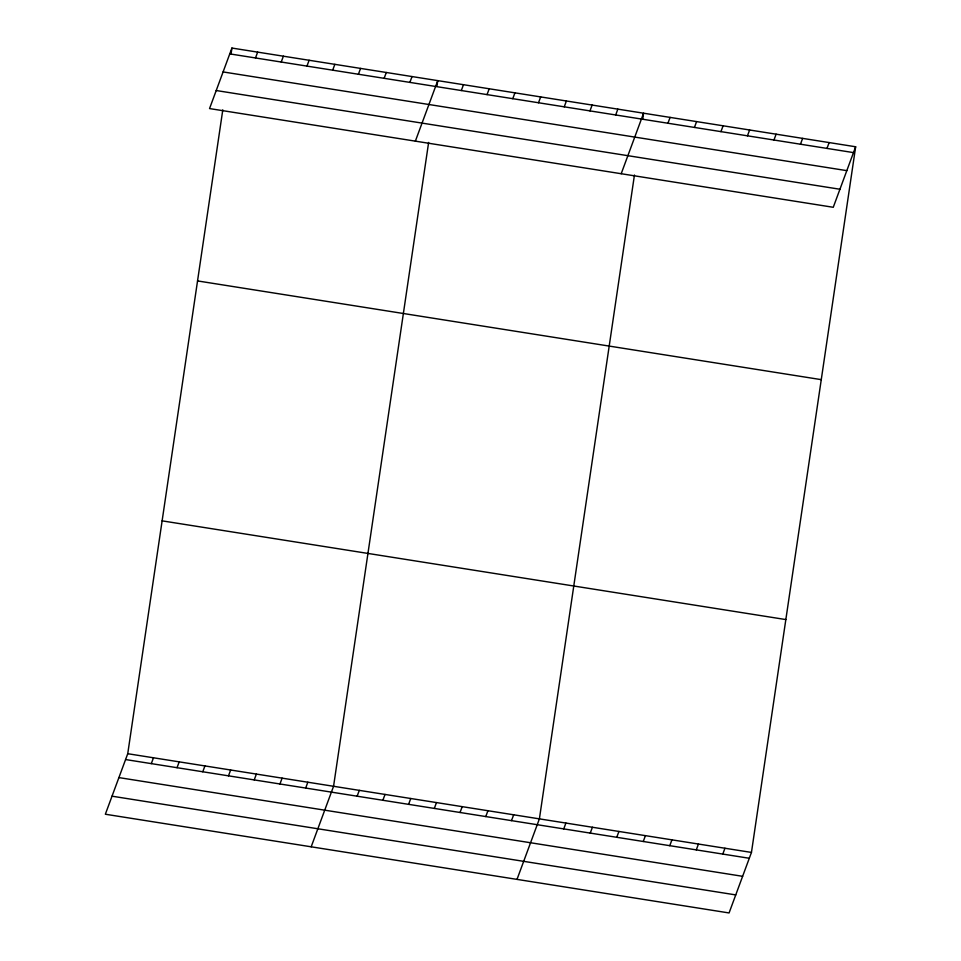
<?xml version="1.0" encoding="UTF-8"?>
<svg xmlns="http://www.w3.org/2000/svg" width="961" height="961" viewBox="0 0 961 961"><rect width="100%" height="100%" fill="white"/><g stroke="black" fill="none" stroke-linecap="round" stroke-linejoin="round"><path stroke-width="1.44" d="M855.65 146.769L833.259 207.288L209.546 108.569L231.925 48.05L855.65 146.769L751.454 852.431L729.075 912.95L105.35 814.231L127.741 753.712L222.796 109.866M231.084 53.804L231.925 48.05M428.63 142.444L333.563 786.29L311.184 846.809M436.907 86.382L437.76 80.628L415.368 141.147M634.452 175.022L539.397 818.868L517.006 879.387M642.729 118.96L643.582 113.206L621.202 173.725M255.494 57.96L257.656 52.122M281.225 62.033L283.387 56.194M306.955 66.105L309.118 60.267M332.686 70.177L334.836 64.339M358.405 74.249L360.567 68.411M384.136 78.322L386.298 72.483M151.309 763.623L153.472 757.785M409.866 82.394L412.029 76.556M177.04 767.695L179.19 761.857M202.771 771.767L204.921 765.929M461.328 90.538L463.478 84.7M228.49 775.839L230.652 770.001M487.047 94.61L489.209 88.772M254.221 779.912L256.383 774.073M512.778 98.683L514.94 92.845M279.951 783.984L282.114 778.146M538.508 102.755L540.671 96.917M305.682 788.056L307.832 782.218M564.239 106.827L566.401 100.989M589.97 110.899L592.12 105.061M357.132 796.201L359.294 790.362M615.689 114.972L617.851 109.134M382.862 800.273L385.025 794.435M408.593 804.345L410.755 798.507M667.931 123.236L670.093 117.398M434.324 808.417L436.474 802.579M694.443 127.429L696.593 121.603M460.043 812.489L462.205 806.651M720.942 131.633L723.104 125.795M485.773 816.562L487.936 810.724M747.454 135.825L749.616 129.987M511.504 820.634L513.667 814.796M773.965 140.018L776.116 134.18M800.465 144.222L802.627 138.384M563.747 828.899L565.897 823.06M826.977 148.414L829.139 142.576M590.246 833.103L592.408 827.265M616.758 837.295L618.92 831.457M643.269 841.488L645.42 835.65M669.769 845.692L671.931 839.854M696.281 849.884L698.443 844.046M722.792 854.077L724.954 848.239M229.763 53.888L853.488 152.607M223.096 71.931L846.809 170.65M216.213 90.526L839.938 189.245M197.546 280.924L821.259 379.643M162.121 520.85L785.834 619.569M127.741 753.712L751.454 852.431M125.579 759.55L749.292 858.269M118.912 777.593L742.625 876.312M112.029 796.188L735.742 894.907"/></g></svg>
